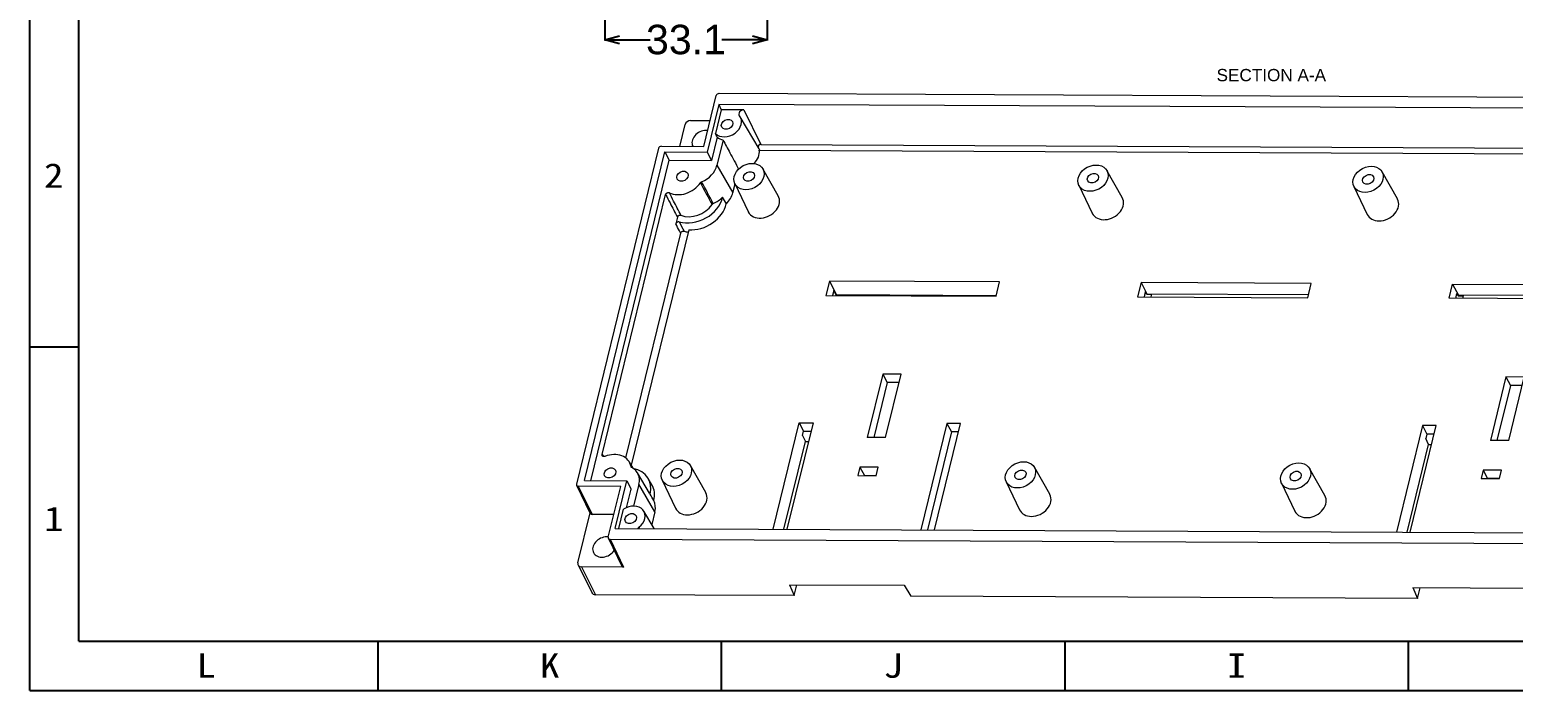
# Model space of a CAD drawing. Header units: millimetres. Extents: x 3277 to 4118, y 1069 to 1745.
# Drawn here: x 3277.3 to 3579.6, y 1151.3 to 1286 of the extents above; entities that cross this region are included whole.
import ezdxf
from ezdxf.enums import TextEntityAlignment as Align

# ---------------------------------------------------------------- set-up
doc = ezdxf.new("R2010")
doc.units = ezdxf.units.MM
doc.layers.add('1', color=7, linetype='Continuous', true_color=0xffffff)
doc.layers.add('hatch', color=56, linetype='Continuous', lineweight=9)
doc.styles.get("Standard").update_dxf_attribs({"font": 'arial.ttf'})
doc.styles.add('TEXTSTYLE_0', font='txt', dxfattribs={"width": 0.8})
doc.dimstyles.new('副本 (2)Standard', dxfattribs={"dimtxt": 6, "dimasz": 3, "dimexe": 0.18, "dimexo": 0.0625, "dimgap": 0.09, "dimtad": 0, "dimdec": 1, "dimdsep": 46, "dimtxsty": 'Standard', "dimblk": 'OPEN30', "dimcen": 0.09, "dimclrd": 3, "dimclre": 3, "dimclrt": 6, "dimazin": 2, "dimtfac": 1, "dimtdec": 1, "dimtofl": 0, "dimtmove": 0, "dimatfit": 3, "dimfxl": 1, "dimtolj": 1, "dimtzin": 0, "dimarcsym": 0})

# ---------------------------------------------------------------- blocks, each defined once
blk = doc.blocks.new('_Open30')
at = {"color": 0, "linetype": 'ByBlock', "lineweight": -2}
for p, q in [((-1, 0.27), (0, 0)), ((0, 0), (-1, -0.27)), ((0, 0), (-1, 0))]:
    blk.add_line(p, q, dxfattribs=at)
blk = doc.blocks.new('*D114')
at = {"color": 3, "lineweight": -2, "transparency": 16777216}
for p, q in [((3427.58, 1300.62), (3427.58, 1283.78)), ((3394.48, 1299), (3394.48, 1283.78)), ((3397.48, 1283.96), (3403.73, 1283.96)), ((3424.58, 1283.96), (3418.33, 1283.96))]:
    blk.add_line(p, q, dxfattribs=at)
at = {"layer": 'Defpoints', "color": 0, "transparency": 16777216}
for p in [(3427.58, 1300.68), (3394.48, 1299.06), (3427.58, 1283.96)]:
    blk.add_point(p, dxfattribs=at)
at = {"color": 3, "lineweight": -2, "transparency": 16777216, "xscale": 3, "yscale": 3, "zscale": 3, "rotation": 180}
blk.add_blockref('_Open30', (3394.48, 1283.96), dxfattribs=at)
at = {"color": 3, "lineweight": -2, "transparency": 16777216, "xscale": 3, "yscale": 3, "zscale": 3}
blk.add_blockref('_Open30', (3427.58, 1283.96), dxfattribs=at)
at = {"color": 6, "transparency": 16777216, "insert": (3411.03, 1283.96), "char_height": 6, "attachment_point": 5}
blk.add_mtext('\\A1;33.1', dxfattribs=at)
blk = doc.blocks.new('SUN_6HWZ35TKYY1ECAF2H1NO37HIP3V')
at = {"color": 7, "linetype": 'Continuous'}
for p, q in [((-841, 0), (-841, 594)), ((-831, 10), (-831, 584)), ((-841, 70), (-831, 70)), ((-831, 10), (-10, 10)), ((-770, 0), (-770, 10)), ((-700, 0), (-700, 10)), ((-630, 0), (-630, 10)), ((-560, 0), (-560, 10)), ((-841, 0), (0, 0))]:
    blk.add_line(p, q, dxfattribs=at)
at = {"color": 2, "linetype": 'Continuous', "style": 'TEXTSTYLE_0'}
for s, width, p, p2 in [('2', 1.2, (-838.09, 102.45), (-834.09, 102.45)), ('1', 2.4, (-838.09, 32.45), (-834.09, 32.45)), ('L', 1.2, (-807.03, 2.56), (-803.03, 2.56)), ('K', 1.2, (-737.03, 2.56), (-733.03, 2.56)), ('J', 1.2, (-667.03, 2.56), (-663.03, 2.56)), ('I', 2.4, (-597.03, 2.56), (-593.03, 2.56))]:
    blk.add_text(s, height=5, dxfattribs=dict(at, width=width)).set_placement(p, p2, align=Align.FIT)
blk = doc.blocks.new('sgsdg')
at = {"layer": '1', "color": 132, "linetype": 'Continuous', "lineweight": 18}
for p, q in [((-3029.75, 6201.45), (-3026.6, 6204.76)), ((-3025.51, 6198.99), (-3018.15, 6206.71)), ((-3018.6, 6204.88), (-3025.49, 6197.66)), ((-3025.21, 6204.91), (-3021.77, 6202.91)), ((-3018.6, 6204.88), (-3018.69, 6203.7)), ((-2834.29, 6097.76), (-3018.6, 6204.88)), ((-2832.29, 6099.16), (-3017.46, 6206.78)), ((-3033.68, 6203.26), (-3082.32, 6152.24)), ((-3080.53, 6152.04), (-3032.92, 6201.98)), ((-3032.92, 6201.98), (-3033, 6200.09)), ((-3032.99, 6203.33), (-3025.51, 6198.99)), ((-3032.92, 6201.98), (-3025.49, 6197.66)), ((-3018.69, 6203.7), (-3022.14, 6200.09)), ((-3014.7, 6201.39), (-3018.69, 6203.7)), ((-3014.7, 6201.39), (-3015.25, 6193.56)), ((-3079.42, 6151.4), (-3033, 6200.09)), ((-3033, 6200.09), (-3025.57, 6195.76)), ((-3027.42, 6200.14), (-3027.42, 6200.14)), ((-3022.2, 6199.3), (-3025.57, 6195.76)), ((-3015.97, 6192.93), (-3016.08, 6200.5)), ((-3025.49, 6197.66), (-3025.57, 6195.76)), ((-3021.45, 6198.17), (-3025.11, 6194.34)), ((-3074.78, 6154.88), (-3037.14, 6194.36)), ((-3025.11, 6194.34), (-3025.08, 6187.86)), ((-3016.11, 6192.69), (-2841.61, 6091.27)), ((-3015.25, 6193.56), (-2841.48, 6092.56)), ((-3023.81, 6189.28), (-3024.29, 6182.98)), ((-3037.36, 6189.17), (-3038.33, 6188.15)), ((-3025.08, 6187.86), (-3023.81, 6189.19)), ((-3017.38, 6182.7), (-3017.35, 6189.02)), ((-3070.96, 6151.87), (-3038.41, 6186.01)), ((-3036.63, 6185.77), (-3070.71, 6150.02)), ((-3017.01, 6162.41), (-3019.07, 6160.25)), ((-3017.01, 6162.41), (-3017.14, 6159.25)), ((-2987.03, 6144.99), (-3017.01, 6162.41)), ((-3019.07, 6160.25), (-2989.09, 6142.82)), ((-3017.2, 6160.33), (-3017.92, 6159.58)), ((-3017.2, 6159.19), (-3017.2, 6160.33)), ((-3017.14, 6159.25), (-3017.2, 6159.19)), ((-3016.35, 6158.7), (-3017.2, 6159.19)), ((-2989.01, 6142.91), (-3017.14, 6159.25)), ((-3016.37, 6158.68), (-3016.35, 6158.7)), ((-2963.2, 6154.06), (-2963.69, 6147.76)), ((-2956.77, 6147.48), (-2956.74, 6153.79)), ((-3082.42, 6152.03), (-3082.85, 6145.66)), ((-3082.21, 6151.7), (-3082.64, 6145.32)), ((-3074.74, 6147.35), (-3082.21, 6151.7)), ((-3080.53, 6152.04), (-3073.1, 6147.72)), ((-3070.7, 6149.29), (-3070.73, 6150.79)), ((-3082.09, 6139.64), (-3074.74, 6147.35)), ((-3079.99, 6140.5), (-3073.1, 6147.72)), ((-3073.1, 6147.72), (-3073.18, 6145.83)), ((-3070.33, 6143.23), (-3070.4, 6148.04)), ((-3090.06, 6138.2), (-3082.84, 6145.77)), ((-3078.8, 6143.09), (-3082.64, 6145.32)), ((-3075.87, 6143), (-3073.18, 6145.83)), ((-3071.29, 6145.89), (-3074.47, 6142.56)), ((-3071.27, 6139.42), (-3071.29, 6145.89)), ((-3069.06, 6144.48), (-3069.08, 6145.98)), ((-3066.77, 6144.22), (-3067.25, 6137.92)), ((-3060.34, 6137.64), (-3060.31, 6143.95)), ((-2989.09, 6142.82), (-2987.03, 6144.99)), ((-3079.32, 6140.11), (-3076.55, 6143.01)), ((-3082.19, 6139.43), (-3082.64, 6133.15)), ((-3081.98, 6139.09), (-3082.43, 6132.81)), ((-3081.98, 6139.09), (-2896.82, 6031.47)), ((-3079.99, 6140.5), (-2895.67, 6033.37)), ((-3073.11, 6136.5), (-3073.17, 6140.63)), ((-3071.27, 6139.42), (-3073.12, 6137.47)), ((-3052.14, 6124.31), (-3036.72, 6140.48)), ((-3034.29, 6139.07), (-3049.71, 6122.9)), ((-3037.45, 6137.85), (-3037.56, 6136.52)), ((-3037.45, 6137.85), (-3036.8, 6138.53)), ((-3036.72, 6140.48), (-3036.8, 6138.53)), ((-3036.8, 6138.53), (-3035.52, 6137.78)), ((-3036.72, 6140.48), (-3034.29, 6139.07)), ((-3017.02, 6140.59), (-3026.2, 6130.96)), ((-3017.1, 6138.63), (-3025.06, 6130.29)), ((-3022.97, 6129.08), (-3013.79, 6138.71)), ((-3017.02, 6140.59), (-3017.1, 6138.63)), ((-3015.02, 6137.42), (-3017.1, 6138.63)), ((-3013.79, 6138.71), (-3017.02, 6140.59)), ((-3090.25, 6137.78), (-3090.62, 6131.46)), ((-3089.84, 6137.11), (-3090.21, 6130.79)), ((-3082.43, 6132.81), (-3089.84, 6137.11)), ((-3050.25, 6123.21), (-3037.56, 6136.52)), ((-3037.56, 6136.52), (-3037.02, 6136.21)), ((-3055.19, 6110.43), (-3090.21, 6130.79)), ((-3022.97, 6129.08), (-3026.2, 6130.96)), ((-2962.1, 6130.5), (-2964.16, 6128.34)), ((-2962.1, 6130.5), (-2962.21, 6127.97)), ((-2932.12, 6113.07), (-2962.1, 6130.5)), ((-3030.5, 6126.46), (-3031.74, 6125.16)), ((-3030.5, 6126.46), (-3030.58, 6124.5)), ((-3027.27, 6124.58), (-3030.5, 6126.46)), ((-2964.16, 6128.34), (-2934.18, 6110.91)), ((-2962.3, 6128.42), (-2963.01, 6127.67)), ((-2962.3, 6127.88), (-2962.3, 6128.42)), ((-2962.3, 6127.88), (-2962.21, 6127.97)), ((-2962.3, 6127.88), (-2961.45, 6127.39)), ((-2962.21, 6127.97), (-2933.71, 6111.41)), ((-2961.45, 6127.39), (-2961.83, 6126.98)), ((-2914.72, 6125.88), (-2915.2, 6119.58)), ((-3031.74, 6125.16), (-3028.5, 6123.28)), ((-3030.58, 6124.5), (-3030.59, 6124.49)), ((-3028.5, 6123.29), (-3030.58, 6124.5)), ((-3028.5, 6123.28), (-3027.27, 6124.58)), ((-3010.7, 6125.36), (-3026.12, 6109.19)), ((-3010.78, 6123.4), (-3024.97, 6108.52)), ((-3023.69, 6107.78), (-3008.28, 6123.95)), ((-3010.7, 6125.36), (-3010.78, 6123.4)), ((-3009.5, 6122.66), (-3010.78, 6123.4)), ((-3008.28, 6123.95), (-3010.7, 6125.36)), ((-2908.29, 6119.3), (-2908.26, 6125.61)), ((-3054.9, 6112.82), (-3055.19, 6110.43)), ((-3055.19, 6110.43), (-3053.62, 6112.07)), ((-3054.9, 6112.82), (-3034.7, 6101.08)), ((-2934.18, 6110.91), (-2932.12, 6113.07)), ((-3006.16, 6108.99), (-3006.65, 6102.7)), ((-2999.73, 6102.41), (-2999.7, 6108.73)), ((-3034.7, 6101.08), (-3034.66, 6098.5)), ((-2945.38, 6046.61), (-3034.66, 6098.5)), ((-2909.26, 6096.43), (-2907.2, 6098.59)), ((-2907.2, 6098.59), (-2907.3, 6096.06)), ((-2907.2, 6098.59), (-2877.22, 6081.16)), ((-2879.28, 6079), (-2909.26, 6096.43)), ((-2908.11, 6095.76), (-2907.4, 6096.51)), ((-2907.4, 6096.51), (-2907.39, 6095.97)), ((-2907.3, 6096.06), (-2907.39, 6095.97)), ((-2907.39, 6095.97), (-2906.54, 6095.48)), ((-2878.81, 6079.5), (-2907.3, 6096.06)), ((-2906.54, 6095.48), (-2906.93, 6095.07)), ((-2957.68, 6080.81), (-2958.16, 6074.52)), ((-2951.25, 6074.24), (-2951.22, 6080.55)), ((-2926.91, 6076.66), (-2942.33, 6060.49)), ((-2939.9, 6059.08), (-2924.49, 6075.25)), ((-2926.99, 6074.7), (-2927.64, 6074.02)), ((-2926.91, 6076.66), (-2926.99, 6074.7)), ((-2925.71, 6073.96), (-2926.99, 6074.7)), ((-2924.49, 6075.25), (-2926.91, 6076.66)), ((-2907.22, 6076.77), (-2916.4, 6067.14)), ((-2907.3, 6074.81), (-2915.25, 6066.47)), ((-2913.16, 6065.26), (-2903.98, 6074.89)), ((-2907.22, 6076.77), (-2907.3, 6074.81)), ((-2905.21, 6073.6), (-2907.3, 6074.81)), ((-2903.98, 6074.89), (-2907.22, 6076.77)), ((-2940.44, 6059.39), (-2927.75, 6072.7)), ((-2927.75, 6072.7), (-2927.64, 6074.02)), ((-2927.75, 6072.7), (-2927.22, 6072.39)), ((-2913.16, 6065.26), (-2916.4, 6067.14)), ((-2920.69, 6062.63), (-2921.93, 6061.34)), ((-2920.69, 6062.63), (-2920.77, 6060.68)), ((-2917.46, 6060.76), (-2920.69, 6062.63)), ((-2921.93, 6061.34), (-2918.7, 6059.46)), ((-2920.77, 6060.68), (-2920.78, 6060.67)), ((-2918.69, 6059.47), (-2920.77, 6060.68)), ((-2918.7, 6059.46), (-2917.46, 6060.76)), ((-2945.09, 6049), (-2945.38, 6046.61)), ((-2945.38, 6046.61), (-2943.81, 6048.25)), ((-2945.09, 6049), (-2924.89, 6037.26))]:
    blk.add_line(p, q, dxfattribs=at)
for centre, major_axis, ratio, start_param, end_param in [((-3025.79, 6204.29), (-0.999, 0.041), 0.775286, 4.114615, 5.685335), ((-3017.75, 6206.47), (-0.497, 0.02), 0.775308, 4.114923, 5.685567), ((-3033.28, 6203.03), (-0.497, 0.02), 0.775373, 4.114496, 5.68514), ((-3024.94, 6200.04), (-2.49, 0.1), 0.775231, 4.114521, 6.283185), ((-3024.94, 6200.04), (-2.49, 0.1), 0.775231, 3.978156, 4.114521), ((-3015.22, 6200.84), (0.89, -0.036), 0.775231, 0.972929, 3.296332), ((-3019.17, 6199.77), (3.1, -0.13), 0.775231, 3.392273, 3.920058), ((-3019.14, 6200.52), (-3.06, 0.12), 0.775231, 0.238606, 3.296332), ((-3032.3, 6195.89), (4.53, -0.18), 0.775231, 3.661159, 5.321564), ((-3028.87, 6196.52), (4.65, -0.19), 0.775231, 4.610202, 5.685318), ((-3019.43, 6193.46), (-3.45, 0.14), 0.775231, 1.907139, 2.902054), ((-3019.45, 6192.96), (3.47, -0.14), 0.775231, 6.211295, 6.32605), ((-3015.53, 6193.27), (0.472, -0.019), 0.775231, 0.972929, 2.859642), ((-3032.49, 6191.03), (6.31, -0.26), 0.775231, 3.821972, 5.697106), ((-3032.56, 6189.53), (6.39, -0.26), 0.775231, 4.053119, 5.69313), ((-3032.49, 6191.07), (4.79, -0.2), 0.775231, 3.740201, 5.302931), ((-3029.06, 6191.71), (4.91, -0.2), 0.775231, 4.62841, 5.100318), ((-3029.12, 6190.21), (5, -0.2), 0.775231, 5.105416, 5.685318), ((-3032.58, 6189.03), (-6.42, 0.26), 0.775231, 0.701804, 0.854754), ((-3020.84, 6182.77), (-3.46, 0.14), 0.775231, 0, 3.169491), ((-3020.84, 6182.77), (-3.46, 0.14), 0.775231, 6.25532, 6.283185), ((-3075.25, 6150.82), (4.53, -0.18), 0.775231, 6.049071, 7.709476), ((-3081.92, 6152.01), (-0.497, 0.02), 0.775153, 5.685069, 7.255713), ((-3075.05, 6148.08), (4.65, -0.19), 0.775231, 5.685318, 6.760433), ((-3075.39, 6146.03), (6.31, -0.26), 0.775231, 5.673529, 7.048149), ((-2960.23, 6147.54), (-3.46, 0.14), 0.775231, 0, 3.169491), ((-2960.23, 6147.54), (-3.46, 0.14), 0.775231, 6.25532, 6.283185), ((-3082.35, 6145.63), (-0.497, 0.02), 0.775153, 6.262279, 7.255713), ((-3075.46, 6144.53), (6.39, -0.26), 0.775231, 5.677505, 6.326078), ((-3076.23, 6140.65), (3.06, -0.12), 0.775231, 4.93271, 7.990436), ((-3075.31, 6141.77), (5, -0.2), 0.775231, 5.685318, 6.265219), ((-3075.24, 6143.26), (-4.91, 0.2), 0.775231, 3.128724, 3.184468), ((-3089.25, 6137.73), (-0.999, 0.041), 0.775176, 5.6853, 7.25602), ((-3083.78, 6138.31), (-2.49, 0.1), 0.775231, 0, 2.199819), ((-3083.78, 6138.31), (-2.49, 0.1), 0.775231, 4.114521, 6.283185), ((-3083.78, 6138.31), (-2.49, 0.1), 0.775231, 3.978156, 4.114521), ((-3081.69, 6139.4), (-0.497, 0.02), 0.775089, 5.685495, 7.256139), ((-3075.48, 6137.63), (0.89, -0.036), 0.775231, 1.791117, 2.244908), ((-3063.8, 6137.7), (3.46, -0.14), 0.775231, 3.113826, 4.114521), ((-3063.8, 6137.7), (3.46, -0.14), 0.775231, 4.114521, 6.283185), ((-3063.8, 6137.7), (3.46, -0.14), 0.775231, 0, 0.0278), ((-3082.14, 6133.12), (-0.497, 0.02), 0.775089, 6.259468, 7.256139), ((-3089.63, 6131.41), (-0.999, 0.041), 0.775176, 6.268307, 7.25602), ((-2911.75, 6119.36), (3.46, -0.14), 0.775231, 3.113728, 4.114521), ((-2911.75, 6119.36), (3.46, -0.14), 0.775231, 4.114521, 6.283185), ((-2911.75, 6119.36), (3.46, -0.14), 0.775231, 0, 0.027898), ((-3003.19, 6102.48), (3.46, -0.14), 0.775231, 3.113826, 4.114521), ((-3003.19, 6102.48), (3.46, -0.14), 0.775231, 4.114521, 6.283185), ((-3003.19, 6102.48), (3.46, -0.14), 0.775231, 0, 0.0278), ((-2954.71, 6074.3), (-3.46, 0.14), 0.775231, 0, 3.169393), ((-2954.71, 6074.3), (-3.46, 0.14), 0.775231, 6.255419, 6.283185)]:
    blk.add_ellipse(centre, major_axis=major_axis, ratio=ratio, start_param=start_param, end_param=end_param, dxfattribs=at)
for centre, major_axis in [((-3019.14, 6200.52), (1.24, -0.05)), ((-3032.3, 6195.89), (-1.24, 0.05)), ((-3020.58, 6189.08), (-3.23, 0.13)), ((-3020.58, 6189.08), (1.2, -0.05)), ((-2959.98, 6153.85), (-3.23, 0.13)), ((-2959.98, 6153.85), (1.2, -0.05)), ((-3075.25, 6150.82), (-1.24, 0.05)), ((-3063.54, 6144.02), (3.23, -0.13)), ((-3063.54, 6144.02), (-1.2, 0.05)), ((-3076.23, 6140.65), (1.24, -0.05)), ((-2911.49, 6125.68), (3.23, -0.13)), ((-2911.49, 6125.68), (-1.2, 0.05)), ((-3002.94, 6108.79), (3.23, -0.13)), ((-3002.94, 6108.79), (-1.2, 0.05)), ((-2954.45, 6080.61), (-3.23, 0.13)), ((-2954.45, 6080.61), (1.2, -0.05))]:
    blk.add_ellipse(centre, major_axis=major_axis, ratio=0.775231, dxfattribs=at)
for points in [[(-3022.2, 6199.3), (-3022.18, 6199.56), (-3022.16, 6199.82), (-3022.14, 6200.09)], [(-3029.82, 6192.9), (-3029.86, 6191.23), (-3029.91, 6189.55), (-3029.95, 6187.88)], [(-3029.63, 6187.93), (-3029.58, 6189.6), (-3029.53, 6191.28), (-3029.49, 6192.96)], [(-3037.53, 6188.15), (-3037.55, 6187.44), (-3037.58, 6186.72), (-3037.61, 6186.01)], [(-3027.35, 6186.55), (-3027.35, 6187.07), (-3027.35, 6187.59), (-3027.35, 6188.11)], [(-3074.78, 6154.88), (-3074.77, 6154.72), (-3074.76, 6154.56), (-3074.75, 6154.4)], [(-3070.88, 6149.83), (-3070.88, 6149.77), (-3070.88, 6149.71), (-3070.88, 6149.64)], [(-3070.31, 6141.49), (-3070.32, 6142), (-3070.33, 6142.51), (-3070.33, 6143.01)], [(-3075.65, 6138.27), (-3075.66, 6138.19), (-3075.66, 6138.12), (-3075.66, 6138.04)], [(-3075.65, 6138.31), (-3075.65, 6138.3), (-3075.65, 6138.29), (-3075.65, 6138.27)]]:
    blk.add_open_spline(points, degree=3, dxfattribs=at)
for points, knots in [([(-3021.45, 6198.17), (-3021.48, 6197.19), (-3021.51, 6196.21), (-3021.58, 6193.97), (-3021.62, 6192.71), (-3021.66, 6191.45)], [0, 0, 0, 0, 0.438278, 0.438278, 1, 1, 1, 1]), ([(-3037.14, 6194.36), (-3037.16, 6193.72), (-3037.19, 6193.08), (-3037.27, 6191.35), (-3037.31, 6190.26), (-3037.36, 6189.17)], [0, 0, 0, 0, 0.37036, 0.37036, 1, 1, 1, 1]), ([(-3037.14, 6194.36), (-3037.1, 6194.4), (-3037.06, 6194.43), (-3036.97, 6194.48), (-3036.92, 6194.49), (-3036.81, 6194.51), (-3036.75, 6194.52), (-3036.64, 6194.51), (-3036.59, 6194.5), (-3036.49, 6194.46), (-3036.44, 6194.44), (-3036.36, 6194.38), (-3036.32, 6194.34), (-3036.3, 6194.3)], [0, 0, 0, 0, 0.166878, 0.166878, 0.333773, 0.333773, 0.500415, 0.500415, 0.666824, 0.666824, 0.833223, 0.833223, 1, 1, 1, 1]), ([(-3036.54, 6189.14), (-3036.49, 6190.22), (-3036.44, 6191.31), (-3036.36, 6193.03), (-3036.33, 6193.67), (-3036.3, 6194.3)], [0, 0, 0, 0, 0.629647, 0.629647, 1, 1, 1, 1]), ([(-3029.82, 6192.9), (-3029.77, 6192.93), (-3029.72, 6192.94), (-3029.6, 6192.96), (-3029.54, 6192.96), (-3029.49, 6192.96)], [0, 0, 0, 0, 0.499999, 0.499999, 1, 1, 1, 1]), ([(-3037.36, 6189.17), (-3037.32, 6189.21), (-3037.28, 6189.24), (-3037.19, 6189.29), (-3037.14, 6189.3), (-3037.03, 6189.32), (-3036.98, 6189.33), (-3036.86, 6189.32), (-3036.81, 6189.31), (-3036.71, 6189.27), (-3036.66, 6189.25), (-3036.59, 6189.19), (-3036.56, 6189.17), (-3036.54, 6189.14)], [0, 0, 0, 0, 0.173705, 0.173705, 0.347426, 0.347426, 0.520919, 0.520919, 0.694217, 0.694217, 0.867531, 0.867531, 1, 1, 1, 1]), ([(-3038.41, 6186.01), (-3038.4, 6186.19), (-3038.39, 6186.37), (-3038.37, 6187.08), (-3038.35, 6187.62), (-3038.33, 6188.15)], [0, 0, 0, 0, 0.251212, 0.251212, 1, 1, 1, 1]), ([(-3037.53, 6188.15), (-3037.56, 6188.18), (-3037.6, 6188.21), (-3037.7, 6188.26), (-3037.75, 6188.28), (-3037.86, 6188.31), (-3037.91, 6188.31), (-3038.02, 6188.3), (-3038.08, 6188.29), (-3038.18, 6188.26), (-3038.23, 6188.23), (-3038.29, 6188.19), (-3038.31, 6188.17), (-3038.33, 6188.15)], [0, 0, 0, 0, 0.181313, 0.181313, 0.362641, 0.362641, 0.543761, 0.543761, 0.724722, 0.724722, 0.905723, 0.905723, 1, 1, 1, 1]), ([(-3029.95, 6187.88), (-3029.9, 6187.9), (-3029.85, 6187.92), (-3029.74, 6187.93), (-3029.68, 6187.93), (-3029.63, 6187.93)], [0, 0, 0, 0, 0.499999, 0.499999, 1, 1, 1, 1]), ([(-3038.41, 6186.01), (-3038.37, 6186.05), (-3038.33, 6186.08), (-3038.24, 6186.12), (-3038.19, 6186.14), (-3038.08, 6186.16), (-3038.02, 6186.17), (-3037.91, 6186.16), (-3037.86, 6186.15), (-3037.75, 6186.11), (-3037.71, 6186.09), (-3037.65, 6186.04), (-3037.63, 6186.03), (-3037.61, 6186.01)], [0, 0, 0, 0, 0.183409, 0.183409, 0.366832, 0.366832, 0.550054, 0.550054, 0.733124, 0.733124, 0.91624, 0.91624, 1, 1, 1, 1]), ([(-3074.46, 6154.27), (-3074.52, 6154.28), (-3074.57, 6154.29), (-3074.67, 6154.34), (-3074.71, 6154.37), (-3074.78, 6154.43), (-3074.81, 6154.47), (-3074.86, 6154.55), (-3074.87, 6154.6), (-3074.87, 6154.68), (-3074.87, 6154.73), (-3074.83, 6154.81), (-3074.81, 6154.85), (-3074.78, 6154.88)], [0, 0, 0, 0, 0.166878, 0.166878, 0.333773, 0.333773, 0.500415, 0.500415, 0.666824, 0.666824, 0.833223, 0.833223, 1, 1, 1, 1]), ([(-3070.85, 6149.56), (-3070.88, 6149.6), (-3070.89, 6149.65), (-3070.91, 6149.74), (-3070.9, 6149.79), (-3070.88, 6149.83)], [0, 0, 0, 0, 0.499999, 0.499999, 1, 1, 1, 1])]:
    blk.add_open_spline(points, degree=3, knots=knots, dxfattribs=at)

msp = doc.modelspace()

# ---------------------------------------------------------------- block references
msp.add_blockref('SUN_6HWZ35TKYY1ECAF2H1NO37HIP3V', (4118.28, 1151.33))
at = {"rotation": 29.89993890730456}
msp.add_blockref('sgsdg', (9127.58, -2603.51), dxfattribs=at)

# ---------------------------------------------------------------- texts
at = {"layer": 'hatch', "color": 6}
msp.add_text('SECTION A-A', height=2.5, dxfattribs=at).set_placement((3530.31, 1276.75), align=Align.MIDDLE)

# ---------------------------------------------------------------- dimensions: what is measured, and where the dimension line sits
dim = msp.add_linear_dim(base=(3427.58, 1283.96), p1=(3394.48, 1299.06), p2=(3427.58, 1300.68), dimstyle='副本 (2)Standard')
dim.commit()
dim.dimension.update_dxf_attribs({"geometry": '*D114', "text_midpoint": (3411.03, 1283.96)})

doc.saveas('drawing.dxf')
